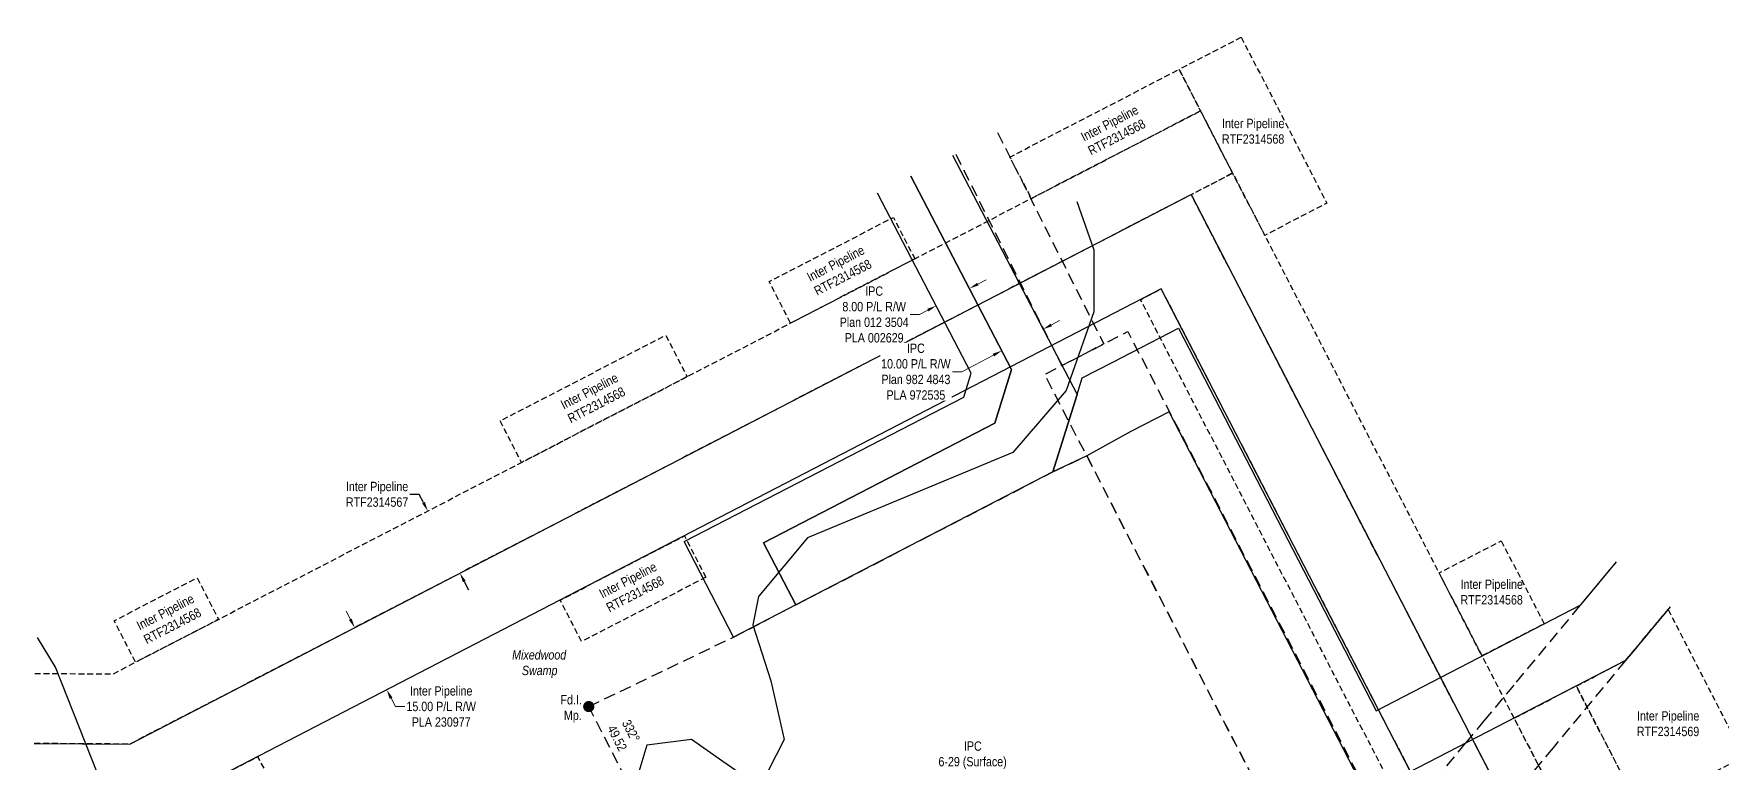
# Model space of a CAD drawing. Extents: x 395420 to 400963, y 6163329 to 6167492.
# Drawn here: x 397297 to 399105, y 6166713 to 6167492 of the extents above; entities that cross this region are included whole.
import ezdxf

# ---------------------------------------------------------------- set-up
doc = ezdxf.new("R2010")
doc.units = 0
doc.header["$LTSCALE"] = 5
doc.header["$PDSIZE"] = 0.5
doc.linetypes.add('foc-ACCESSROAD', pattern=[3.75, 2.5, -1.25])
doc.linetypes.add('HIDDEN2', pattern=[1.875, 1.25, -0.625])
doc.layers.get('Defpoints').update_dxf_attribs({"color": 9})
for name, color, linetype in [('C-AR', 13, 'foc-ACCESSROAD'), ('C-RW', 13, 'Continuous'), ('C-WS', 13, 'foc-ACCESSROAD'), ('F-RW', 190, 'Continuous'), ('L-BD', 7, 'Continuous'), ('L-MON', 1, 'Continuous'), ('T-EXISTING TFA', 220, 'HIDDEN2'), ('T-EXISTING TFA-T', 220, 'Continuous'), ('WETLAND', 143, 'Continuous')]:
    doc.layers.add(name, color=color, linetype=linetype)
for name, color, linetype, lineweight in [('C-RW-T', 13, 'Continuous', 9), ('C-WS-T', 13, 'Continuous', 9), ('F-RW-T', 190, 'Continuous', 9)]:
    doc.layers.add(name, color=color, linetype=linetype, lineweight=lineweight)
doc.styles.add('80CG', font='ARIALN.TTF', dxfattribs={"height": 10})
doc.styles.add('80L', font='ARIALN.TTF', dxfattribs={"height": 10})
doc.dimstyles.new('Compass 5 000', dxfattribs={"dimscale": 5, "dimtxt": 9, "dimasz": 2, "dimexe": 0.2, "dimexo": 0.0625, "dimgap": 0.5, "dimtad": 0, "dimtih": 1, "dimtoh": 1, "dimzin": 0, "dimdsep": 46, "dimtxsty": '80CG', "dimcen": 0.1, "dimse1": 1, "dimse2": 1, "dimclrd": 256, "dimclrt": 256, "dimaunit": 1, "dimadec": 4, "dimazin": 0, "dimtfac": 0.06, "dimtofl": 0, "dimtmove": 0, "dimatfit": 1, "dimfxl": 0.2, "dimtolj": 1, "dimtzin": 0, "dimlwd": -1, "dimarcsym": 0})

# ---------------------------------------------------------------- blocks, each defined once
blk = doc.blocks.new('*D59')
at = {"layer": 'C-RW-T', "transparency": 16777216}
for p, q in [((398387.4, 6167180.8), (398396.2, 6167185.5)), ((398325.3, 6167148.5), (398291.3, 6167130.8)), ((398291.3, 6167130.8), (398281.3, 6167130.8))]:
    blk.add_line(p, q, dxfattribs=at)
for points in [[(398386.6, 6167182.3), (398388.1, 6167179.4), (398378.5, 6167176.2)], [(398324.5, 6167150), (398326.1, 6167147.1), (398334.2, 6167153.2)]]:
    blk.add_solid(points, dxfattribs=at)
at = {"layer": 'Defpoints', "color": 0, "transparency": 16777216}
for p in [(398275.7, 6167373.7), (398231.4, 6167350.7), (398378.5, 6167176.2)]:
    blk.add_point(p, dxfattribs=at)
at = {"layer": 'C-RW-T', "transparency": 16777216, "insert": (398242.2, 6167130.8), "char_height": 10, "attachment_point": 5, "style": '80CG', "bg_fill": 3, "box_fill_scale": 1.1, "bg_fill_color": 256, "bg_fill_true_color": 13158600, "bg_fill_transparency": 0}
blk.add_mtext('\\A1;IPC\\P10.00 P/L R/W\\PPlan 982 4843\\PPLA 972535', dxfattribs=at)
blk = doc.blocks.new('*D60')
at = {"layer": 'C-RW-T', "transparency": 16777216}
for p, q in [((398308.6, 6167224.6), (398317.4, 6167229.2)), ((398246.2, 6167192), (398236.2, 6167192)), ((398255.1, 6167196.7), (398246.2, 6167192))]:
    blk.add_line(p, q, dxfattribs=at)
for points in [[(398307.8, 6167226), (398309.3, 6167223.1), (398299.7, 6167219.9)], [(398254.3, 6167198.1), (398255.8, 6167195.2), (398263.9, 6167201.3)]]:
    blk.add_solid(points, dxfattribs=at)
at = {"layer": 'Defpoints', "color": 0, "transparency": 16777216}
for p in [(398157.6, 6167492.5), (398121.8, 6167473.8), (398263.9, 6167201.3)]:
    blk.add_point(p, dxfattribs=at)
at = {"layer": 'C-RW-T', "transparency": 16777216, "insert": (398197.5, 6167192), "char_height": 10, "attachment_point": 5, "style": '80CG'}
blk.add_mtext('\\A1;IPC\\P8.00 P/L R/W^JPlan 012 3504\\PPLA 002629', dxfattribs=at)
blk = doc.blocks.new('fdia')
at = {"color": 255, "const_width": 1}
blk.add_lwpolyline([(-0.5, 0, 1), (0.5, 0, 1)], format="xyb", close=True, dxfattribs=at)
blk = doc.blocks.new('Fdiaa')
blk.add_blockref('fdia', (0, 0))
blk = doc.blocks.new('fdib')
at = {"color": 1, "const_width": 1.6}
blk.add_lwpolyline([(-0.4, 0, 1), (0.4, 0, 1)], format="xyb", close=True, dxfattribs=at)
at = {"color": 1}
blk.add_circle((0, 0), 0.8, dxfattribs=at)
blk = doc.blocks.new('Fdibb')
blk.add_blockref('fdib', (0, 0))
blk = doc.blocks.new('fdicc')
for name in ['Fdibb', 'Fdiaa']:
    blk.add_blockref(name, (0, 0))
blk = doc.blocks.new('FDI')
blk.add_blockref('fdicc', (0, 0))
blk = doc.blocks.new('*D95')
at = {"layer": 'Defpoints', "color": 0, "transparency": 16777216}
for p in [(397719.3, 6166981.7), (397720, 6166982.1), (397754.4, 6166915.5)]:
    blk.add_point(p, dxfattribs=at)
at = {"layer": 'T-EXISTING TFA-T', "transparency": 16777216}
for p, q in [((397710.1, 6166999.5), (397700.1, 6166999.5)), ((397714.7, 6166990.6), (397710.1, 6166999.5)), ((397758.3, 6166906.3), (397762.9, 6166897.4))]:
    blk.add_line(p, q, dxfattribs=at)
for points in [[(397716.1, 6166991.4), (397713.2, 6166989.8), (397719.3, 6166981.7)], [(397759.8, 6166907), (397756.8, 6166905.5), (397753.7, 6166915.1)]]:
    blk.add_solid(points, dxfattribs=at)
at = {"layer": 'T-EXISTING TFA-T', "transparency": 16777216, "insert": (397664.9, 6166999.5), "char_height": 10, "attachment_point": 5, "style": '80CG'}
blk.add_mtext('\\A1;Inter Pipeline\\PRTF2314567', dxfattribs=at)
blk = doc.blocks.new('*D124')
at = {"layer": 'Defpoints', "color": 0, "transparency": 16777216}
for p in [(397623.7, 6166847.9), (397675.3, 6166790.2), (397658.2, 6166781.3)]:
    blk.add_point(p, dxfattribs=at)
at = {"layer": 'F-RW-T', "transparency": 16777216}
for p, q in [((397636.3, 6166865.6), (397631.7, 6166874.5)), ((397679.9, 6166781.3), (397684.5, 6166772.4)), ((397684.5, 6166772.4), (397694.5, 6166772.4))]:
    blk.add_line(p, q, dxfattribs=at)
for points in [[(397637.7, 6166866.4), (397634.8, 6166864.9), (397640.9, 6166856.8)], [(397681.4, 6166782.1), (397678.4, 6166780.5), (397675.3, 6166790.2)]]:
    blk.add_solid(points, dxfattribs=at)
at = {"layer": 'F-RW-T', "transparency": 16777216, "insert": (397733.6, 6166772.4), "char_height": 10, "attachment_point": 5, "style": '80CG'}
blk.add_mtext('\\A1;Inter Pipeline\\P15.00 P/L R/W^JPLA 230977', dxfattribs=at)

msp = doc.modelspace()

# ---------------------------------------------------------------- linework, layer by layer
at = {"layer": 'C-AR', "flags": 128}
for points in [[(398329.772, 6167386.668), (398443.403, 6167160.443), (398398.724, 6167137.372), (398284.841, 6167364.099)], [(399235.215, 6165388.239), (399218.487, 6165411.186), (399204.419, 6165426.649), (398781.784, 6166247.999), (398823.787, 6166269.702), (398380.219, 6167127.812), (398469.232, 6167173.795), (398914.921, 6166316.972), (399328.674, 6165512.885), (399334.866, 6165506.078), (399370.157, 6165457.666)]]:
    msp.add_lwpolyline(points, dxfattribs=at)
at = {"layer": 'C-AR'}
msp.add_lwpolyline([(399050.474, 6166879.195), (399002.467, 6166821.519), (398924.889, 6166728.315), (398890.422, 6166686.908), (398824.63, 6166607.864), (398789.918, 6166566.162), (398755.101, 6166524.332), (398716.246, 6166477.653), (398678.911, 6166549.974), (398717.729, 6166596.612), (398752.559, 6166638.462), (398787.27, 6166680.161), (398831.449, 6166733.237), (398851.184, 6166756.946), (398885.649, 6166798.357), (398954.574, 6166881.163), (398992.855, 6166927.155)], dxfattribs=at)
at = {"layer": 'C-RW'}
for points in [[(398281.572, 6167362.457), (398414.849, 6167106.392), (398388.91, 6167023.479), (398113.45, 6166881.147), (398079.03, 6166947.746), (398326.694, 6167075.711), (398344.631, 6167133.051), (398236.904, 6167340.02)], [(398236.904, 6167340.02), (398344.631, 6167133.051), (398326.694, 6167075.711), (398079.03, 6166947.746), (398113.45, 6166881.147), (398046.766, 6166846.714), (397994.054, 6166948.941), (398293.492, 6167103.597), (398301.52, 6167129.251), (398200.995, 6167321.984)], [(399359.823, 6165452.349), (398914.921, 6166316.972), (398881.083, 6166376.798), (398787.236, 6166558.407), (398749.876, 6166630.707), (398513.613, 6167087.912), (398472.366, 6167066.595), (398425.274, 6167040.631), (398388.91, 6167023.479), (398414.849, 6167106.392), (398420.398, 6167124.134), (398453.178, 6167141.074), (398523.594, 6167177.462), (398735.226, 6166767.927), (398954.577, 6166881.166)], [(399002.467, 6166821.519), (398769.645, 6166701.326), (398784.588, 6166672.406), (398821.948, 6166600.109), (398925.514, 6166399.653), (398959.364, 6166339.841), (399404.266, 6165475.216)]]:
    msp.add_lwpolyline(points, dxfattribs=at)
at = {"layer": 'C-RW', "flags": 128}
for points in [[(398954.574, 6166881.163), (398992.855, 6166927.155)], [(399050.474, 6166879.195), (399002.467, 6166821.519)]]:
    msp.add_lwpolyline(points, dxfattribs=at)
at = {"layer": 'C-WS'}
msp.add_lwpolyline([(398680.315, 6166547.13), (398717.692, 6166474.858), (398792.078, 6166331.015), (398823.787, 6166269.702), (398293.074, 6165995.49), (397891.684, 6166772.346), (398046.766, 6166846.714), (398113.45, 6166881.147), (398388.91, 6167023.479), (398425.274, 6167040.631), (398654.797, 6166596.504), (398680.315, 6166547.13)], close=True, dxfattribs=at)
at = {"layer": 'F-RW'}
for points in [[(397297.604, 6166732.893), (397399.864, 6166732.124), (398537.21, 6167320.371), (399026.09, 6166374.522), (399471.093, 6165509.598)], [(399404.429, 6165475.299), (398959.459, 6166340.161), (398505.043, 6167219.331), (397417.839, 6166657.017), (397297.041, 6166657.925)]]:
    msp.add_lwpolyline(points, dxfattribs=at)
at = {"layer": 'T-EXISTING TFA', "flags": 128}
for points in [[(398590.822, 6167488.773), (398682.617, 6167311.174), (398616.027, 6167276.733), (398547.18, 6167409.932), (398524.231, 6167454.332), (398590.822, 6167488.773)], [(398547.18, 6167409.932), (398366.009, 6167316.228), (398342.931, 6167360.561), (398524.231, 6167454.332), (398547.18, 6167409.932)], [(398241.165, 6167251.657), (398107.984, 6167182.775), (398085.023, 6167227.168), (398218.097, 6167295.996), (398241.165, 6167251.657)], [(397997.177, 6167125.464), (397819.603, 6167033.621), (397796.642, 6167078.014), (397974.216, 6167169.858), (397997.177, 6167125.464)], [(398017.232, 6166910.76), (397884.084, 6166841.895), (397861.123, 6166886.288), (397994.304, 6166955.171), (398017.232, 6166910.76)], [(398869.429, 6166949.744), (398915.343, 6166860.912), (398848.727, 6166826.522), (398802.829, 6166915.321), (398869.429, 6166949.744)], [(397472.05, 6166910.132), (397495.011, 6166865.738), (397406.224, 6166819.817), (397383.263, 6166864.21), (397472.05, 6166910.132)], [(398908.526, 6166710.827), (398883.15, 6166759.922), (398949.767, 6166794.312), (398960.646, 6166773.263), (399018.596, 6166661.146), (398951.997, 6166626.723), (398908.526, 6166710.827)]]:
    msp.add_lwpolyline(points, close=True, dxfattribs=at)
for points in [[(397298.168, 6166807.86), (397381.89, 6166807.231), (398241.165, 6167251.657), (398321.072, 6167292.986), (398366.009, 6167316.228), (398547.18, 6167409.932), (398581.603, 6167343.332), (398400.627, 6167249.729), (398355.674, 6167226.479), (398275.766, 6167185.15), (397399.864, 6166732.124), (397297.604, 6166732.893)], [(399471.093, 6165509.598), (399026.09, 6166374.522), (398873.778, 6166669.203), (398836.426, 6166741.471), (398804.316, 6166803.595), (398537.21, 6167320.371), (398581.603, 6167343.332), (398848.727, 6166826.522), (398871.172, 6166783.096), (398908.526, 6166710.827), (399070.512, 6166397.429), (399515.536, 6165532.464)], [(399382.208, 6165463.867), (398937.248, 6166328.707), (398804.874, 6166584.815), (398766.932, 6166658.222), (398501.212, 6167172.317), (398482.843, 6167207.856), (398505.043, 6167219.331), (398523.42, 6167183.775), (398784.305, 6166679.034), (398822.247, 6166605.627), (398959.459, 6166340.161), (399404.429, 6165475.299)], [(397442.591, 6166629.17), (397426.004, 6166661.24), (397536.988, 6166718.642), (397559.949, 6166674.249), (397462.16, 6166623.671)]]:
    msp.add_lwpolyline(points, dxfattribs=at)
at = {"layer": 'T-EXISTING TFA'}
msp.add_lwpolyline([(399129.596, 6166718.518), (399018.596, 6166661.146), (398949.767, 6166794.312), (399002.467, 6166821.519), (399048.102, 6166876.186), (399129.596, 6166718.518)], close=True, dxfattribs=at)
at = {"layer": 'WETLAND'}
for points in [[(398414.728, 6167312.835), (398432.778, 6167261.114), (398432.778, 6167194.965), (398403.125, 6167110.568), (398346.099, 6167044.418), (398126.028, 6166953.087), (398073.474, 6166890.313), (398067.635, 6166859.657), (398086.612, 6166799.803), (398101.211, 6166737.03), (398074.934, 6166685.935), (398035.518, 6166713.672), (398001.942, 6166737.03), (397953.767, 6166731.19), (397942.088, 6166691.774)], [(397377.827, 6166669.277), (397320.194, 6166814.401), (397301.156, 6166846.223)]]:
    msp.add_lwpolyline(points, dxfattribs=at)

# ---------------------------------------------------------------- block references
at = {"layer": 'L-MON', "xscale": 4.99808, "yscale": 4.99808, "zscale": 4.99808}
msp.add_blockref('FDI', (397891.684, 6166772.346), dxfattribs=at)

# ---------------------------------------------------------------- texts
at = {"layer": 'T-EXISTING TFA-T', "char_height": 9.99616, "attachment_point": 1, "rotation": 27.348497, "style": '80L'}
for insert in [(398415.423, 6167384.62), (398121.938, 6167234.481), (397857.986, 6167097.891), (397899.32, 6166895.604), (397403.656, 6166861.443)]:
    msp.add_mtext_dynamic_manual_height_columns('\\pi2.6328;Inter Pipeline\\P\\pi2.5407;RTF2314568', width=70.52013, gutter_width=50, heights=[0], dxfattribs=dict(at, insert=insert))
at = {"layer": 'T-EXISTING TFA-T', "char_height": 9.99616, "attachment_point": 1, "style": '80L'}
for s, insert in [('\\pi2.6328;Inter Pipeline\\P\\pi2.5407;RTF2314568', (398567.577, 6167401.491)), ('\\pi2.6328;Inter Pipeline\\P\\pi2.5407;RTF2314568', (398823.154, 6166908.269)), ('\\pi2.6328;Inter Pipeline\\P\\pi2.5407;RTF2314569', (399012.161, 6166767.4))]:
    msp.add_mtext_dynamic_manual_height_columns(s, width=70.52013, gutter_width=50, heights=[0], dxfattribs=dict(at, insert=insert))
at = {"layer": 'WETLAND', "insert": (397804.688, 6166832.694), "char_height": 9.99616, "attachment_point": 1, "style": '80L'}
msp.add_mtext_dynamic_manual_height_columns('\\pi4.9437;{\\fArial Narrow|b0|i1|c0|p34;Mixedwood \\P\\pi15.346;Swamp}', width=67.81194, gutter_width=50, heights=[0], dxfattribs=at)

# ---------------------------------------------------------------- dimensions: what is measured, and where the dimension line sits
at = {"layer": 'F-RW-T'}
dim = msp.add_aligned_dim(p1=(397623.731, 6166847.91), p2=(397658.173, 6166781.32), distance=19.275, text='Inter Pipeline\\P15.00 P/L R/W^JPLA 230977', dimstyle='Compass 5 000', dxfattribs=at)
dim.commit()
dim.dimension.update_dxf_attribs({"geometry": '*D124', "text_midpoint": (397733.567, 6166772.41)})
at = {"layer": 'T-EXISTING TFA-T'}
dim = msp.add_linear_dim(base=(397719.262, 6166981.724), p1=(397754.431, 6166915.51), p2=(397719.99, 6166982.1), angle=117.348497, text='Inter Pipeline\\PRTF2314567', dimstyle='Compass 5 000', dxfattribs=at)
dim.commit()
dim.dimension.update_dxf_attribs({"geometry": '*D95', "text_midpoint": (397664.856, 6166999.488), "dimtype": 161})

# ---------------------------------------------------------------- next in the draw order: texts
at = {"layer": 'C-WS-T', "insert": (398229.798, 6166735.041), "char_height": 9.99616, "attachment_point": 1, "style": '80L', "bg_fill": 3, "box_fill_scale": 1.15, "bg_fill_color": 256, "bg_fill_true_color": 256, "bg_fill_transparency": 0}
msp.add_mtext_dynamic_manual_height_columns('\\pi63.862;IPC\\P\\pi36.58;6-29 (Surface)\\P\\pi44.037;MSL 10947', width=145.24775, gutter_width=50, heights=[0], dxfattribs=at)
at = {"layer": 'L-BD', "insert": (397941.42, 6166748.506), "char_height": 9.9962, "width": 28.24058, "attachment_point": 2, "rotation": 297.3248, "style": '80L', "bg_fill": 3, "box_fill_scale": 1.15, "bg_fill_color": 256, "bg_fill_true_color": 256, "bg_fill_transparency": 0}
msp.add_mtext('332° 49.52', dxfattribs=at)
at = {"layer": 'L-MON', "insert": (397860.311, 6166784.639), "char_height": 9.99616, "attachment_point": 1, "style": '80L', "bg_fill": 3, "box_fill_scale": 1.15, "bg_fill_color": 256, "bg_fill_true_color": 256, "bg_fill_transparency": 0}
msp.add_mtext_dynamic_manual_height_columns('\\pi1.0699;Fd.I.\\P\\pi4.786;Mp.', width=22.04407, gutter_width=50, heights=[0], dxfattribs=at)

# ---------------------------------------------------------------- next in the draw order: dimensions: what is measured, and where the dimension line sits
at = {"layer": 'C-RW-T'}
dim = msp.add_linear_dim(base=(398378.5, 6167176.23), p1=(398231.368, 6167350.671), p2=(398275.703, 6167373.746), angle=27.494829, text='IPC\\P10.00 P/L R/W\\PPlan 982 4843\\PPLA 972535', dimstyle='Compass 5 000', override={"dimtfill": 1}, dxfattribs=at)
dim.commit()
dim.dimension.update_dxf_attribs({"geometry": '*D59', "text_midpoint": (398242.204, 6167130.841), "dimtype": 161})

# ---------------------------------------------------------------- next in the draw order: dimensions: what is measured, and where the dimension line sits
dim = msp.add_linear_dim(base=(398263.945, 6167201.295), p1=(398157.564, 6167492.479), p2=(398121.807, 6167473.83), angle=207.543849, text='IPC\\P8.00 P/L R/W^JPlan 012 3504\\PPLA 002629', dimstyle='Compass 5 000', dxfattribs=at)
dim.commit()
dim.dimension.update_dxf_attribs({"geometry": '*D60', "text_midpoint": (398197.487, 6167192.046), "dimtype": 161})

doc.saveas('drawing.dxf')
